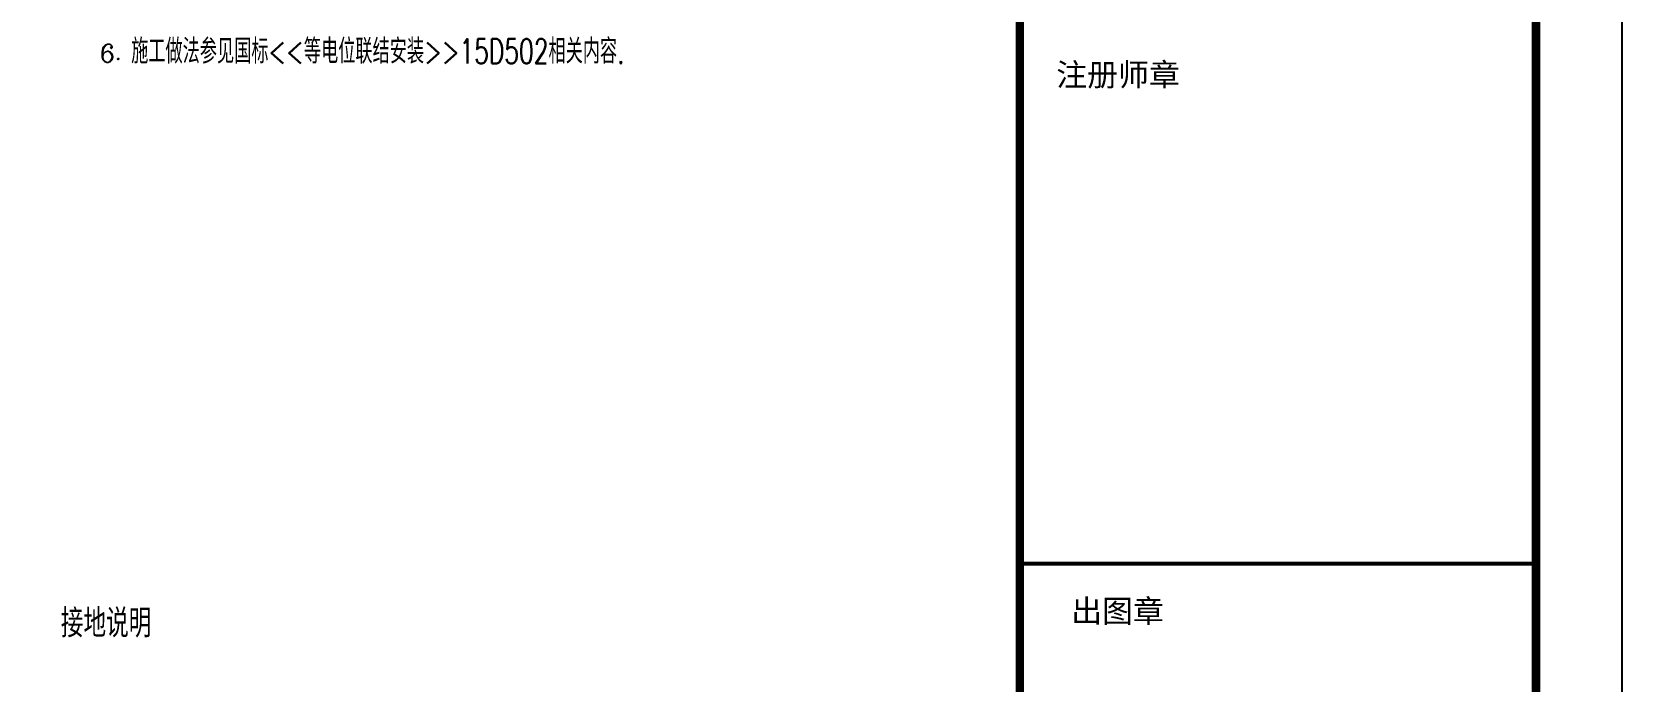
# Model space of a CAD drawing. Extents: x 921423 to 1291758, y 534425 to 1049953.
# Drawn here: x 1186308 to 1215829, y 604859 to 616918 of the extents above; entities that cross this region are included whole.
import ezdxf

# ---------------------------------------------------------------- set-up
doc = ezdxf.new("R2010")
doc.units = 0
doc.header["$LTSCALE"] = 1000
doc.header["$MEASUREMENT"] = 0
doc.linetypes.add('DASHDOT', pattern=[25.4, 12.7, -6.35, 0, -6.35])
for name, color, linetype in [('DIM-照明', 3, 'Continuous'), ('PUB_TITLE', 4, 'Continuous'), ('图框', 7, 'Continuous')]:
    doc.layers.add(name, color=color, linetype=linetype)
doc.layers.add('中文', color=7, linetype='Continuous', lineweight=13)
doc.styles.add('_TEL_DIM', font='SIMPLEX', dxfattribs={"width": 0.8, "height": 3.5, "bigfont": 'HZTXT'})
doc.styles.add('ACC', font='txt.shx', dxfattribs={"width": 0.9, "bigfont": 'hztxt.shx'})
doc.styles.add('ROMANC', font='romanc', dxfattribs={"width": 0.8})
doc.styles.add('黑体', font='simhei.ttf')

# ---------------------------------------------------------------- blocks, each defined once
blk = doc.blocks.new('A$C31D40216')
at = {"layer": '图框', "color": 4, "const_width": 148}
blk.add_lwpolyline([(74, 60000), (74, 0)], dxfattribs=at)
at = {"layer": '图框', "color": 0, "const_width": 75}
blk.add_lwpolyline([(74, 22160), (9088, 22160)], dxfattribs=at)
at = {"layer": '图框', "color": 4, "style": '黑体'}
for s, p in [('注册师章', (707, 30463)), ('出图章', (967, 21139))]:
    blk.add_text(s, height=394.4, dxfattribs=at).set_placement(p)

msp = doc.modelspace()

# ---------------------------------------------------------------- linework, layer by layer
at = {"layer": 'PUB_TITLE'}
msp.add_lwpolyline([(1096949, 581819), (1215829, 581819), (1215829, 649019), (1096949, 649019)], close=True, dxfattribs=at)
at = {"layer": 'PUB_TITLE', "const_width": 160}
msp.add_lwpolyline([(1100949, 583419), (1214229, 583419), (1214229, 647419), (1100949, 647419)], close=True, dxfattribs=at)

# ---------------------------------------------------------------- block references
at = {"xscale": 1.066666666666667, "yscale": 1.066666666666667, "zscale": 1.066666666666667}
msp.add_blockref('A$C31D40216', (1204570, 583419), dxfattribs=at)

# ---------------------------------------------------------------- texts
at = {"layer": 'DIM-照明', "color": 7, "style": '_TEL_DIM', "width": 0.8}
msp.add_text('接地说明', height=525, dxfattribs=at).set_placement((1186847, 605690))
at = {"layer": '中文', "linetype": 'ByBlock', "style": 'ACC', "width": 0.7}
msp.add_text('施工做法参见国标<<等电位联结安装>>15D502相关内容.', height=455.44, dxfattribs=at).set_placement((1188152, 616330))
at = {"layer": '中文', "linetype": 'DASHDOT', "ltscale": 0.01, "style": 'ROMANC'}
msp.add_text('6.', height=334, dxfattribs=at).set_placement((1187569, 616352))

doc.saveas('drawing.dxf')
